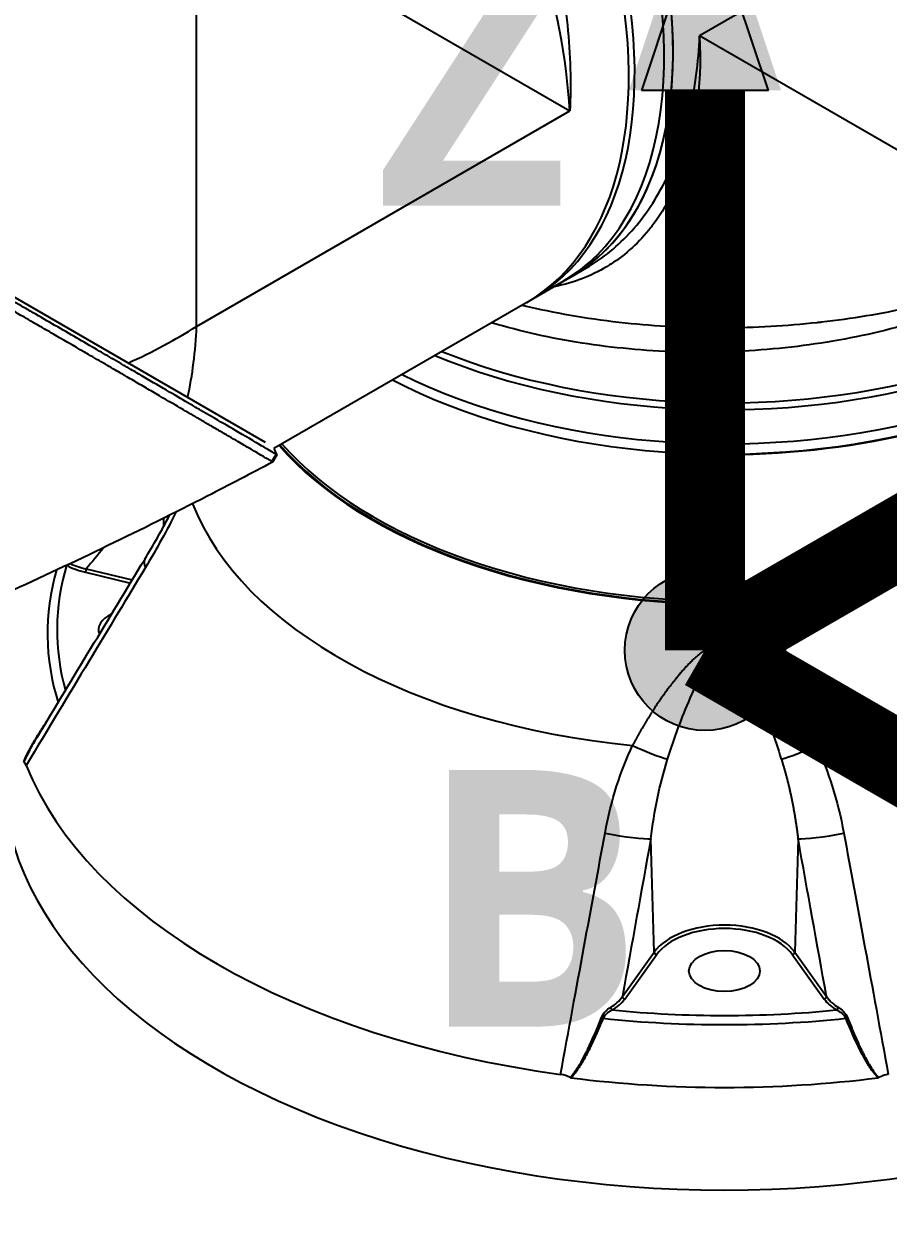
# Model space of a CAD drawing. Header units: millimetres. Extents: x 0 to 4378, y 0 to 2376.
# Drawn here: x 2624.8 to 2728.4, y 1031.7 to 1173.6 of the extents above; entities that cross this region are included whole.
import ezdxf

# ---------------------------------------------------------------- set-up
doc = ezdxf.new("R2010")
doc.units = ezdxf.units.MM
doc.header["$LTSCALE"] = 0.2
for name, color, linetype in [('01_Object Line', 4, 'Continuous'), ('07_Special Line2', 76, 'Continuous'), ('12_Before Rev.Num.', 5, 'Continuous')]:
    doc.layers.add(name, color=color, linetype=linetype)
doc.layers.add('14_Mark', color=7, linetype='Continuous', true_color=0xe03c31)
doc.styles.add('Rainbow-5.0 Style', font='malgunsl.ttf')

# ---------------------------------------------------------------- blocks, each defined once
blk = doc.blocks.new('A$C990c551b_1')
for p, q in [((41.71930008756863, 163.9650476075185), (-2.96984848354532, 138.1637556501228)), ((-63.21534623903426, 103.3810013051443), (-63.21534623903426, 154.9835852198448)), ((-63.21534624003743, 154.9835852192555), (-18.52619766922999, 129.1822932620489)), ((41.71930008687741, 112.3624636932727), (-2.969848483920941, 138.1637556504793)), ((-18.44102196390759, 132.7609012753528), (-18.43939437555855, 132.7619457138862)), ((-63.21534624009018, 103.3810013045368), (-18.52619766945918, 129.1822932616487)), ((-54.97415183376688, 89.48891395830287), (-105.0845371853084, 118.4201584302136)), ((-19.43178926048859, 108.7054162231616), (-18.37112908870859, 109.3177886588601)), ((-18.37112908870586, 109.3177886588528), (-16.52838414501184, 110.3816979481453)), ((-16.52831330822573, 110.3817388409771), (-16.52827844501917, 110.3817589692117)), ((-22.96732316641737, 106.6641747708418), (-19.43178926048495, 108.705416223158)), ((-23.6744299476004, 106.2559264803785), (-53.96338335555629, 88.76859107681594)), ((-63.26779818351406, 102.3707042449751), (-63.26776356911523, 102.3707251388005)), ((-63.56294873988463, 99.13495089263597), (-63.56296629234203, 99.1372829594402)), ((-54.19691846721435, 87.18780060842255), (-53.6970342750601, 88.05362541640352)), ((-53.62372925124509, 88.0030768613542), (-54.12358011204742, 87.13730978524836)), ((1.970671492540532, 88.06281942805799), (1.967472924397953, 88.1157018302838)), ((-67.13684783530334, 79.47637642240807), (-67.12533398331925, 80.43056461357264)), ((-67.1505025576871, 78.34476774169161), (-67.15049614420423, 78.3452992466955)), ((-76.54101841079864, 73.94534375977673), (-71.14948475423535, 72.65597837120004)), ((-76.42625234851585, 74.34384642215446), (-70.92339744642413, 73.02883422606101)), ((1.448913654096941, 71.03763382932812), (1.452619924623832, 70.97635751005146)), ((0.45510363439098, 70.13576203753473), (0.4502388746777797, 70.21619183248913)), ((-4.795848645409023, 57.21489369974734), (-4.796001074216292, 57.21252053845819)), ((-8.414395292310473, 28.47368417723919), (-8.814036798634334, 42.0570765821758)), ((8.814036793885862, 42.0570765821758), (8.414395287562002, 28.47368417723919)), ((-12.22551783457402, 23.16072304556292), (-8.414418761907655, 28.4744818840627)), ((8.414418757160092, 28.4744818840627), (12.22551782983101, 23.16072304556656)), ((-11.94844910661777, 22.8559258709065), (-8.1373026698775, 28.16808032709378)), ((8.137302665129027, 28.16808032709378), (11.94844910186657, 22.85592587091378)), ((-12.62222226682206, 22.12920627877611), (-12.62221488950763, 22.12920228258736))]:
    blk.add_line(p, q)
for centre, major_axis, ratio, start_param, end_param in [((-47.87112908871495, 160.4132874821371), (29.50000000000356, -51.09549882327981), 0.5773502691897108, 0, 2.500920673334123), ((-48.93178926049495, 159.8009150464422), (29.50000000000357, -51.09549882327982), 0.5773502691897108, 0, 2.437853318016238), ((-48.93178926049131, 159.800915046435), (29.50000000000662, -51.09549882327804), 0.5773502691897108, 0, 2.43785331801601), ((-47.87112908871222, 160.4132874821335), (29.50000000000501, -51.095498823279), 0.5773502691897103, 2.158933022814045e-13, 2.347719812479526), ((-52.46732316642374, 157.7596735941188), (29.50000000000661, -51.09549882327805), 0.5773502691897111, 6.271200159552621, 8.537461915029683), ((-53.17442994760677, 157.3514253036556), (29.50000000000353, -51.09549882327992), 0.5773502691897109, 0, 2.223797617280301), ((-12.46305473890789, 132.8499600280084), (-4.709524616951547, 8.157135916053996), 0.5773502691897108, 1.241654517838505, 1.242259115526974), ((-4.45788342726064, 132.8640177829875), (-1.050000000000345, 1.818653347947124), 0.5773502691897107, 4.178648361636808, 4.182618535143868), ((-4.45788342726064, 132.8640177829875), (1.050000000000235, -1.818653347947186), 0.577350269189711, 0.3608548924216475, 0.365748066909947), ((-20.5485560286279, 132.5894121662495), (1.755554613558159, -3.040709786143769), 0.5773502691897109, 0.1875274560292848, 0.187579561267337), ((-2.387423592153937e-09, 127.4676504417075), (59, 4.129509234562789e-14), 0.5773502691896264, 4.084224324664948, 6.295170454809195), ((-2.390152076259255e-09, 128.284147022634), (59.00000000000002, 4.421463195569687e-14), 0.5773502691896266, 4.101409425193822, 6.283185307179586), ((-2.374690666329116e-09, 151.962547869538), (45.52041990660653, 5.308253836489031e-14), 0.5773502691896266, 4.624837235398084, 4.624880793921906), ((-2.384695108048618e-09, 122.1604226656709), (59.09165072549224, 1.249000902703301e-15), 0.5773502691896264, 4.745744571991546, 6.338887980494307), ((-2.387423592153937e-09, 122.1604226656746), (59, 6.632194793354529e-14), 0.5773502691896263, 3.973424453184697, 6.283185307179583), ((-2.387423592153937e-09, 123.3851675370679), (59, 6.632194793354529e-14), 0.5773502691896263, 3.998893437925773, 6.283185307179583), ((-2.387423592153937e-09, 123.3851675370679), (59, 3.316097396677264e-14), 0.5773502691896263, 3.998893437925778, 6.283185307179585), ((-104.9346463304546, 127.467650441693), (58.9766781546919, 2.737738251465375), 0.6058813899903289, 5.288242262427492, 5.469669122578124), ((-104.9346463304546, 127.467650441693), (-27.11738820267104, 52.44417063851125), 0.6058813899904081, 3.77368197804071, 3.955108838191336), ((-2.384695108048618e-09, 106.2501111650199), (59.60191148938174, -3.903127820947816e-15), 0.5773502691896264, 4.737196531584993, 6.121673732729576), ((-2.384695108048618e-09, 104.6057461757264), (-59.70549839655694, -2.029626466892864e-15), 0.5773502691896263, 0.4657502136331582, 1.57841887507259), ((-2.384695108048618e-09, 104.6057461757264), (-59.56615699225514, -5.074066167232161e-16), 0.5773502691896263, 0.4649758184422996, 1.578355034409329), ((-2.384695108048618e-09, 104.7633464279643), (59.36627882685134, 3.547162563677375e-12), 0.5773502691896263, 3.608875971456701, 4.719947687998945), ((-2.383785613346845e-09, 90.34651612197922), (65.25560367725441, -6.95693502805739e-13), 0.57735026918966, 4.881854139064613, 6.11372014849999), ((-2.384695108048618e-09, 90.34651612197922), (-65.25560367725629, 4.621303340002215e-14), 0.5773502691896264, 0.2191240792384068, 1.401331168115268), ((-65.14702211911754, 72.91231069276546), (-4.274898243905269, 2.593309471739197), 0.3496061413240926, 0.0005120949614934034, 0.4861797451181724), ((-65.14702211911754, 72.91231069276546), (-4.274898243905271, 2.593309471739198), 0.3496061413240925, 6.696974976350134e-06, 0.0005120949614925152), ((-2.403794496785849e-09, 66.609409410019), (-81.07590775918526, 3.747002708109903e-15), 0.5773502691896263, 6.120234651266788, 6.460297750508934), ((-2.387423592153937e-09, 67.04690345305426), (-79.92684109452223, 1.249000902703301e-15), 0.5773502691896263, 6.115065684133019, 6.440823800064382), ((-57.50403613866456, 89.22284769350517), (23.24753579660753, 12.47741493439222), 0.4066503396386232, 3.392816414065004, 3.570126659114223), ((-57.83657003371081, 89.28530528113333), (22.67497017036358, 12.33938825944346), 0.3942743476476366, 3.416169540277396, 3.571085708690813), ((-76.54101841078682, 74.19029273411434), (0.06977634586539093, 0.2917726196933818), 0.3124597140993001, 3.794856234446188, 5.33947153642), ((1.249103981947883, 71.0378800412509), (0.1999110964102721, -0.005962678260897442), 0.5478887936628901, 0.05214096397951806, 1.608111451200515), ((2.902592206890404, 49.59949752154716), (0.04934282448138475, 40.04344659616069), 0.04359882333085643, 0.9817090675919866, 1.007712767244421), ((0.4502388746777797, 70.3794911486766), (0.000872812686343404, -0.1999980954859686), 0.006171600154918978, 4.131802388144658, 5.667692129036988), ((-70.71067812103956, 67.04690345304698), (-4.250000000000003, 1.561251128379127e-16), 0.5773502691896263, 5.396604652881178, 6.496745877993432), ((-10.28190004478165, 53.55830315544881), (-4.563237517688791, 2.043737594989293), 0.1232512958394319, 1.466897720719475, 2.490387923922817), ((10.28190004002863, 53.55830315545245), (-4.563237517687901, -2.043737594991098), 0.1232512958400607, 0.6512047296789483, 1.674694932874679), ((-2.384695108048618e-09, 49.90047525356931), (-86.43015846101655, 3.122502256758252e-16), 0.5773502691896263, 6.258490084264037, 9.449473183684935), ((-2.383785613346845e-09, 62.14187100545678), (-85.90660579762077, 2.622901895676932e-14), 0.5773502691896258, 0.230466859376719, 1.340329467418476), ((-13.43185209942203, 43.0545433583975), (4.920273939583026, -0.8893331963937035), 0.0973810994046341, 4.552964777433576, 5.947909238958736), ((13.43185208427803, 43.05454335471586), (-4.920273923563015, -0.8893331934986579), 0.09738109940458321, 0.3352760654929003, 1.730220532474224), ((-2.384695108048618e-09, 53.98295815820893), (29.76099240088192, -1.249000902703301e-15), 0.5773502691896263, 4.384012489279017, 4.38401703997476), ((-2.384695108048618e-09, 53.98295815820893), (29.76099240088192, -6.869504964868157e-15), 0.5773502691896263, 5.040760920795303, 5.040765471491112), ((-2.373781171627343e-09, 26.46061136430581), (9.107650136216236, -2.498001805406603e-15), 0.5773502691896266, 0.3926990710761984, 2.748893582513861), ((-2.374690666329116e-09, 26.22207440666534), (-8.807752938724715, 6.245004513516506e-16), 0.5773502691896262, 3.534291735288631, 5.890486225480964), ((-8.1373026698775, 28.41302930137317), (0.2437559760206719, -0.1748800278882919), 0.7543444794846167, 3.660559380251842, 5.208447841534079), ((8.137302665127208, 28.41302930137317), (-0.2437559760205778, -0.1748800278884231), 0.7543444794844988, 1.074737465649712, 2.622625926926755), ((-37.78234540637186, 34.07969892650362), (25.94122224598732, -10.19850776117642), 0.3543858384588673, 6.023251974517366, 6.200976500949261), ((-38.41007799782437, 33.84711518605036), (26.88857348563472, -10.1991582316557), 0.3423002143906947, 6.012411176347794, 6.192450560478503), ((-11.94844910662414, 23.10087484524411), (-0.2437559760721342, 0.1748800279252829), 0.7543444794853392, 0.5222398812473728, 2.066855187985267), ((11.94844910186657, 23.10087484525138), (-0.2437559760824393, -0.1748800279312767), 0.7543444794860412, 1.074737465646745, 2.619352767616569), ((38.4101846293961, 33.84712774318177), (26.88868148763825, 10.19918060780373), 0.3422989241448549, 3.232327664573672, 3.412366686946525), ((-13.43502180899668, 21.80265260615124), (0.150844987281357, -0.2593099059246709), 0.5795213090696585, 4.172419819941635, 5.495887651302267), ((-2.385604602750391e-09, 67.04690345304698), (-79.92684109452108, -6.245004513516506e-15), 0.5773502691896262, 1.401903013048487, 1.739689640979192), ((13.43502364685446, 21.80265932650946), (-0.1508484756951517, -0.2593159026754257), 0.5795213090472541, 0.7872890021236625, 2.110740948576105), ((-14.5849401745545, 20.58641709733274), (-0.2784450308377894, 0.1116618323391968), 0.03256216186591625, 0.994857969163121, 1.732440882019413), ((-2.385604602750391e-09, 66.60940941002627), (-81.07590775922245, 3.747002708109904e-15), 0.5773502691896263, 1.390436134409626, 1.751156519180492), ((14.5849401698033, 20.58641709734729), (0.2784450308247523, 0.1116618323719173), 0.03256216188703734, 4.550744425167198, 5.28832733800809), ((-2.384695108048618e-09, 61.89871787867742), (-85.91700522227747, 6.994405055138487e-14), 0.5773502691896256, 1.355009914892529, 1.786582738697549)]:
    blk.add_ellipse(centre, major_axis=major_axis, ratio=ratio, start_param=start_param, end_param=end_param)
blk.add_ellipse((-2.373781171627343e-09, 26.22207440666534), major_axis=(-4.250000000000003, 4.683753385137379e-16), ratio=0.5773502691896263)
for points, knots in [([(-45.94853385067654, 193.7613662418662), (-44.6303566656934, 192.5163309107884), (-43.33386547672399, 191.2033034601154), (-42.07437133230997, 189.8359469221032), (-39.59763958239819, 187.1471092120082), (-37.25866761814632, 184.2538586837618), (-35.06014927948218, 181.155102936631), (-32.86151145829717, 178.0561787819315), (-30.80158904047312, 174.7382446789197), (-28.97675448770133, 171.3536924074579), (-27.15176730371877, 167.9688570482394), (-25.53444093229518, 164.4844941370357), (-24.13459063514983, 160.8957709250644), (-22.73459281225314, 157.3066695090165), (-21.5836748662723, 153.6909472856423), (-20.69468579959994, 150.108995864819), (-19.80534384665225, 146.5256225800549), (-19.17475277290941, 142.9352784905532), (-18.81014170170511, 139.4124531941125), (-18.44571299792278, 135.8913899082545), (-18.3510817849492, 132.4174191934289), (-18.52619766945918, 129.1822932616487)], [0.59319775593878, 0.59319775593878, 0.59319775593878, 0.59319775593878, 0.6249764775211459, 0.6249764775211459, 0.6249764775211459, 0.6874677316994332, 0.6874677316994332, 0.6874677316994332, 0.7499623820797922, 0.7499623820797922, 0.7499623820797922, 0.8124622595828648, 0.8124622595828648, 0.8124622595828648, 0.8749687237483479, 0.8749687237483479, 0.8749687237483479, 0.9375, 0.9375, 0.9375, 1, 1, 1, 1]), ([(-18.52619766945918, 129.1822932616487), (-18.87690677382943, 135.3754162938749), (-20.18755745309318, 142.1819175008859), (-22.35983658698206, 149.0767391637164), (-22.38678744322078, 149.1622812768474), (-22.41387768648929, 149.2478645633091), (-22.44110729795648, 149.333488067532), (-23.51625301711192, 152.714283424626), (-24.80786295955295, 156.1553303931432), (-26.3135686343594, 159.598886800828), (-27.86687540237199, 163.1513071466979), (-29.61432285862975, 166.6323593017769), (-31.55618072183552, 170.031786215688), (-31.6221782315788, 170.1473218144165), (-31.68843418474262, 170.2628054913002), (-31.75494464603617, 170.3782305198838), (-33.65610960493541, 173.6775914843311), (-35.77088844416267, 176.9384997033121), (-38.00507556531284, 179.9976210932728), (-38.07447558418335, 180.0926458475515), (-38.14399393963231, 180.1874906710946), (-38.21363025807841, 180.2821549989094), (-40.47710996341993, 183.3591526001255), (-42.86564463306604, 186.2468756709495), (-45.38271808404352, 188.9429952123319), (-45.43604126511309, 189.0001114122715), (-45.4894254525143, 189.0571402360438), (-45.54286961908565, 189.114080725918), (-45.67311784267531, 189.2528498027314), (-45.80371505166568, 189.3910867795785), (-45.9346451900883, 189.5287768170601)], [0, 0, 0, 0, 0.1234681652010437, 0.1234681652010437, 0.1234681652010437, 0.125, 0.125, 0.125, 0.1854836256489308, 0.1854836256489308, 0.1854836256489308, 0.2478793691506865, 0.2478793691506865, 0.2478793691506865, 0.25, 0.25, 0.25, 0.3106170665940803, 0.3106170665940803, 0.3106170665940803, 0.3125, 0.3125, 0.3125, 0.3737034301339614, 0.3737034301339614, 0.3737034301339614, 0.375, 0.375, 0.375, 0.3781598569618989, 0.3781598569618989, 0.3781598569618989, 0.3781598569618989]), ([(-53.69703427506192, 88.05362541640352), (-53.69981337344143, 88.0553850744036), (-53.7252851304238, 88.07154647030984), (-53.81119535831294, 88.12439428683138), (-53.84834943313945, 88.14707689511124), (-53.97419621819972, 88.22341804038297), (-54.07724882016191, 88.28534301965556), (-54.44177870209478, 88.50301635857613), (-54.75857618644295, 88.69063196785282), (-55.91065880078713, 89.36952195952472), (-56.95093493243166, 89.97871968898107), (-59.06970145677951, 91.21454792933946), (-60.02207113210807, 91.76897396590721), (-62.09618805164246, 92.97432609087264), (-62.95369380560442, 93.47086212462455), (-63.29032343593826, 93.66753810954833), (-63.34977052279373, 93.70233301815824), (-63.59352938824759, 93.84509622709447), (-63.77850366566781, 93.95336291924468), (-64.73240339891163, 94.51160347350378), (-65.56431333871024, 94.99826751194269), (-67.42928691514771, 96.08882955903391), (-68.47285550389915, 96.69882270063681), (-70.07010548825838, 97.63225018241064), (-70.56709589630736, 97.92259172831837), (-71.2427281452874, 98.31738615222275), (-71.40185771747747, 98.4105813682836), (-71.72782041284972, 98.60064359417447), (-71.892009404688, 98.69583800938562), (-72.39291434989627, 98.98633577022702), (-72.7490399880453, 99.19293058079347), (-73.77490321009645, 99.78784788581834), (-74.44924517208074, 100.1788002251997), (-76.76285315910354, 101.5198131485049), (-78.44676920662187, 102.4952860701596), (-81.04058628994335, 103.9968848062417), (-81.91271280304136, 104.5016407495714), (-83.24527820742242, 105.2726647475465), (-83.69576466043418, 105.5332429615737), (-85.11621601060597, 106.3547081057768), (-86.08302856066712, 106.9141312630964), (-88.01140078312255, 108.0281563636236), (-88.95590398806871, 108.5744934411559), (-90.86320338018413, 109.676332680654), (-91.8137223990243, 110.2253200920386), (-93.71100776244202, 111.3208752847568), (-94.65383282903258, 111.865168934055), (-99.27633335696828, 114.5330496781899), (-103.1053794270683, 116.7409780858143), (-108.7081382081396, 119.9693021779894), (-110.3949775147366, 120.9410178786384), (-115.0779476663856, 123.6380583493337), (-118.1076606374409, 125.3823805525062), (-125.7321050620149, 129.7715484900364), (-130.3068384236085, 132.4048565089943), (-135.8299880251034, 135.5862621872075), (-136.9199777591557, 136.2142468471939), (-138.7994208903365, 137.2973047860069), (-139.59516828292, 137.7559605852002), (-140.9682145880779, 138.5474950890566), (-141.5496788722594, 138.8827722535061), (-142.9858619341539, 139.7109801134502), (-143.8313242786417, 140.1986669838807), (-145.4849578190833, 141.1528076559262), (-146.2923187818642, 141.6187865491011), (-147.0790908155714, 142.0730147125541)], [9.890624780492436e-07, 9.890624780492436e-07, 9.890624780492436e-07, 9.890624780492436e-07, 0.02099923717382714, 0.02099923717382714, 0.03362041991416904, 0.03362041991416904, 0.05885341894005005, 0.05885341894005005, 0.1092900162834643, 0.1092900162834643, 0.2101393010227794, 0.2101393010227794, 0.2773865250958173, 0.2773865250958173, 0.3432593418124464, 0.3432593418124464, 0.3572551634940412, 0.3572551634940412, 0.400140981723559, 0.400140981723559, 0.5721057147858726, 0.5721057147858726, 0.7581527101278068, 0.7581527101278068, 0.839265306679439, 0.839265306679439, 0.8651235719039707, 0.8651235719039707, 0.8858205618285798, 0.8858205618285798, 0.9369757970599992, 0.9369757970599992, 1.031169459668294, 1.031169459668294, 1.255712309928325, 1.255712309928325, 1.367089424415377, 1.367089424415377, 1.423303214592771, 1.423303214592771, 1.543936408334071, 1.543936408334071, 1.662482103429481, 1.662482103429481, 1.779397001382567, 1.779397001382567, 1.892284281206336, 1.892284281206336, 2.327177115365628, 2.327177115365628, 2.5112095394714, 2.5112095394714, 2.83326965921205, 2.83326965921205, 3.31806138270669, 3.31806138270669, 3.439023590853387, 3.439023590853387, 3.52969817980121, 3.52969817980121, 3.597738268389915, 3.597738268389915, 3.699741305391441, 3.699741305391441, 3.801674443614834, 3.801674443614834, 3.801674443614834, 3.801674443614834]), ([(-2.969848483360693, 138.1637556518544), (-2.700893201532381, 131.963567928462), (-3.460251224113563, 126.2873443080098), (-5.234079892265072, 121.6365487922485), (-5.25240813426899, 121.5884940351825), (-5.270849998810263, 121.5405325544925), (-5.28940530377804, 121.4926650174166), (-6.172720138720251, 119.2139578936767), (-7.31384526542206, 117.1475940584787), (-8.693700356913723, 115.3625020803884), (-8.73098043954542, 115.3142735548972), (-8.76841840916586, 115.2662656959583), (-8.806014047398094, 115.2184785541976), (-10.19642465781817, 113.4511525539492), (-11.80315347025953, 111.9856530422257), (-13.61555796735593, 110.8234332109678), (-13.66602939933728, 110.7910679750312), (-13.71668062384833, 110.758936916478), (-13.76750940097645, 110.7270409886696), (-15.59947061501225, 109.5774539647609), (-17.66652407833863, 108.7316926745407), (-19.86302997406983, 108.2374479665959), (-19.9159104744158, 108.2255491105534), (-19.96887130006326, 108.2138459133785), (-20.02191224968374, 108.2023384049244), (-20.16705766866653, 108.1708483553048), (-20.31280744824016, 108.1408211272537), (-20.45916033763751, 108.1122577133865)], [0, 0, 0, 0, 0.1237216352332072, 0.1237216352332072, 0.1237216352332072, 0.125, 0.125, 0.125, 0.1858558342160932, 0.1858558342160932, 0.1858558342160932, 0.1875, 0.1875, 0.1875, 0.2483066695695646, 0.2483066695695646, 0.2483066695695646, 0.25, 0.25, 0.25, 0.3110306965146681, 0.3110306965146681, 0.3110306965146681, 0.3125, 0.3125, 0.3125, 0.3165207174177286, 0.3165207174177286, 0.3165207174177286, 0.3165207174177286]), ([(-16.52827844501917, 110.3817589692117), (-14.53275566445063, 111.5338742184613), (-12.72477359926324, 113.0075254261683), (-11.10582028904355, 114.8118289639024), (-9.485779783795806, 116.6173441671126), (-8.084352004245375, 118.7312771539473), (-6.929245480268946, 121.0917786144819), (-5.773934411479786, 123.4526980696464), (-4.850845973040123, 126.0959250925225), (-4.181366974630691, 128.9713771906099), (-3.512036789869853, 131.8461901252304), (-3.101034850543329, 134.9545697390458), (-2.969848483360693, 138.1637556518544)], [0.7500223936594709, 0.7500223936594709, 0.7500223936594709, 0.7500223936594709, 0.8124832763978168, 0.8124832763978168, 0.8124832763978168, 0.8749861042377828, 0.8749861042377828, 0.8749861042377828, 0.9375, 0.9375, 0.9375, 1, 1, 1, 1]), ([(-54.19691846721344, 87.18780060842982), (-54.19833317458415, 87.1886955766895), (-54.21428023084627, 87.19873191213264), (-54.22764745209952, 87.20708030622336), (-54.23620116476741, 87.21239251506631), (-54.2633559359283, 87.22921191762362), (-54.28343655570552, 87.24157227238175), (-54.34953506282454, 87.2820456405534), (-54.40144116924421, 87.31356796846012), (-54.57975165050357, 87.42112161004479), (-54.72898721442198, 87.51031059358866), (-55.26283612297539, 87.82750199765724), (-55.73395827807144, 88.10530788496544), (-56.47272254912605, 88.5389980306245), (-56.64529542359833, 88.64022641297561), (-57.03273026777242, 88.86721458232932), (-57.2500714560183, 88.9943667506086), (-57.73574124916104, 89.27835807707015), (-58.00699688818895, 89.43694452927593), (-58.61532098458611, 89.7920191061421), (-58.95625977320833, 89.9906544434998), (-59.52893944506377, 90.32454860805592), (-59.75072301862201, 90.45409082608239), (-60.1784607615009, 90.70305796636967), (-60.38431360286904, 90.82233162876946), (-60.82532103317317, 91.07869142773052), (-61.06100374122434, 91.21619558309612), (-61.39699742937955, 91.41224548525497), (-61.49352939908567, 91.46852823564404), (-61.68140838306772, 91.57732886001759), (-61.77006754573085, 91.62834383448353), (-62.01149621028344, 91.76765630377486), (-62.15502611269039, 91.85176846502145), (-62.41485301326975, 92.00300118753512), (-62.52591742481218, 92.06717630415369), (-62.75199819768568, 92.1983659074067), (-62.86865529894203, 92.26623085312895), (-63.04190500758159, 92.36674959778247), (-63.093884989451, 92.39690160169994), (-63.22820951351423, 92.47489281940943), (-63.31770871704703, 92.52682575332437), (-63.43065428363661, 92.5924383768288), (-63.46062094884473, 92.6097727751112), (-63.51257537649963, 92.63983703438862), (-63.53641927966328, 92.65367088971834), (-63.58280482790178, 92.68059532192274), (-63.60004853003011, 92.69058211071751), (-63.63876012223955, 92.71301576218684), (-63.66383286536256, 92.72764062744318), (-63.7316341321748, 92.76723354960995), (-63.77205109413262, 92.79081154752203), (-63.87097703117706, 92.84867152437073), (-63.93003149754168, 92.88332978945255), (-64.08010369586282, 92.97120480845479), (-64.17183820050559, 93.0249028070175), (-64.35778264996588, 93.13373495236738), (-64.45198993806389, 93.18886325942731), (-64.83873876153666, 93.41518407134572), (-65.14003736481482, 93.59148753234331), (-66.37516059522932, 94.31406602675997), (-67.38429344847918, 94.90417452974361), (-68.9705833434482, 95.83144728792104), (-69.4838944002995, 96.13145110565165), (-70.51916312294725, 96.73644936701021), (-71.03859112244663, 97.03992844377353), (-71.72057872468213, 97.43842031679378), (-71.86781390226224, 97.52454846764158), (-72.052859105057, 97.63261564748973), (-72.09558442630168, 97.65752507514117), (-72.21150306816708, 97.72503065606361), (-72.2887583412612, 97.76995054068539), (-72.9312234024028, 98.14255720313304), (-73.52209285648405, 98.48528063242338), (-74.80488166007581, 99.22908376895793), (-75.48385236322065, 99.6226766806285), (-77.46256474546226, 100.7694241502795), (-78.78639537181516, 101.5363081944524), (-80.7344958556032, 102.6642233528655), (-81.33353377270487, 103.010991325631), (-82.22222425234213, 103.5253194550969), (-82.50700759221581, 103.6901102295087), (-83.14281209595993, 104.0580635209153), (-83.49445938137978, 104.2615283083069), (-84.11664107389515, 104.6214533286693), (-84.38718901927223, 104.7779357422987), (-84.95673050601363, 105.1072837343272), (-85.25648318054755, 105.2806290578446), (-85.87206980928568, 105.6368554771761), (-86.18940253459459, 105.8204221823107), (-86.74869210708857, 106.1437776212188), (-86.99466334920999, 106.2858464036108), (-87.40845947600701, 106.5249583898112), (-87.5756214256071, 106.6216210965431), (-87.97272753489688, 106.851092407087), (-88.20183063025979, 106.9833327206834), (-88.66924571082018, 107.2535509733571), (-88.90701818108937, 107.3910433740457), (-89.56826712283328, 107.7732701432906), (-89.99338844166323, 108.0189565339751), (-90.85287245782092, 108.5155123393561), (-91.28760166675329, 108.7665590608012), (-92.13310608624943, 109.2549011028204), (-92.54311945348036, 109.4917047553536), (-93.73123697601568, 110.1779382596142), (-94.51357824557545, 110.629530404407), (-95.99509201927049, 111.4846914831141), (-96.69230616719415, 111.887084413298), (-98.01017814972874, 112.6475398010298), (-98.62956412150197, 113.0048640767054), (-99.79803613347394, 113.6789119595342), (-100.3464790357921, 113.9952982166069), (-101.8627070761604, 114.8696489144932), (-102.8364969432887, 115.4311484836726), (-104.5554738466644, 116.4220971698633), (-105.2971765750772, 116.8496081698831), (-107.1614448218024, 117.9240026722509), (-108.2906207281267, 118.5746401982033), (-109.9964822720985, 119.5573539752513), (-110.567465665059, 119.8862699218262), (-111.426892749304, 120.3813007267308), (-111.7138913209092, 120.5466094514195), (-112.1450562172768, 120.7949352530122), (-112.288891006805, 120.8777794756752), (-112.57747045616, 121.0439808764277), (-112.7215439758347, 121.1269528033372), (-112.8650377936301, 121.2095981352904)], [-8.505803485241142, -8.505803485241142, -8.505803485241142, -8.505803485241142, -8.494785484210482, -8.494785484210482, -8.478062525713433, -8.478062525713433, -8.444627324451433, -8.444627324451433, -8.3777519753503, -8.3777519753503, -8.243882613135993, -8.243882613135993, -7.976301428436781, -7.976301428436781, -7.899894035317415, -7.899894035317415, -7.812616520462417, -7.812616520462417, -7.713811263231971, -7.713811263231971, -7.601205973293881, -7.601205973293881, -7.533203876128389, -7.533203876128389, -7.472897465749803, -7.472897465749803, -7.406802277668876, -7.406802277668876, -7.380659139869229, -7.380659139869229, -7.356700860126752, -7.356700860126752, -7.315971085684748, -7.315971085684748, -7.284980508640999, -7.284980508640999, -7.25328617282008, -7.25328617282008, -7.239037181155592, -7.239037181155592, -7.215436250665835, -7.215436250665835, -7.206289318662662, -7.206289318662662, -7.198131237088759, -7.198131237088759, -7.189481637360927, -7.189481637360927, -7.169746722959626, -7.169746722959626, -7.137336555004043, -7.137336555004043, -7.092372403346253, -7.092372403346253, -7.023785412598983, -7.023785412598983, -6.95493674234106, -6.95493674234106, -6.744241660112731, -6.744241660112731, -6.117798290935513, -6.117798290935513, -5.832067618266489, -5.832067618266489, -5.558694215663527, -5.558694215663527, -5.484409439096631, -5.484409439096631, -5.462185750066446, -5.462185750066446, -5.424225793229666, -5.424225793229666, -5.133134927515425, -5.133134927515425, -4.815364197693821, -4.815364197693821, -4.219580454458013, -4.219580454458013, -3.958906102118308, -3.958906102118308, -3.836726106073649, -3.836726106073649, -3.687479805912565, -3.687479805912565, -3.574079641381796, -3.574079641381796, -3.448903689995286, -3.448903689995286, -3.319243722902494, -3.319243722902494, -3.216967389430177, -3.216967389430177, -3.148247674814029, -3.148247674814029, -3.053870980122112, -3.053870980122112, -2.956864561895519, -2.956864561895519, -2.784948080220867, -2.784948080220867, -2.611143099673075, -2.611143099673075, -2.449015174964733, -2.449015174964733, -2.143447821133309, -2.143447821133309, -1.875779236044487, -1.875779236044487, -1.641340578306116, -1.641340578306116, -1.436278800083687, -1.436278800083687, -1.077298484688816, -1.077298484688816, -0.8079859130230599, -0.8079859130230599, -0.4041053116475488, -0.4041053116475488, -0.2021492294928372, -0.2021492294928372, -0.1011953881907618, -0.1011953881907618, -0.05071746640883749, -0.05071746640883749, -4.884723076297437e-10, -4.884723076297437e-10, -4.884723076297437e-10, -4.884723076297437e-10]), ([(41.71930008762229, 112.362463694546), (38.99573942216011, 110.587107200452), (36.01279580448318, 108.9646436010153), (32.79886064771017, 107.5235373346513), (29.6071513994284, 106.0923970117328), (26.14654486962718, 104.827642546843), (22.59683805827717, 103.8015531539822), (19.03477180992559, 102.7718911034681), (15.36386825888349, 101.9667512712622), (11.58442441449915, 101.3833174612373), (7.804980570114822, 100.7998836512124), (3.902240838246144, 100.4451592623009), (0.05819792412785318, 100.3297449924721), (-3.787774734794766, 100.2142727836253), (-7.616840552129361, 100.3310185570081), (-11.42837630629037, 100.6828742674261), (-15.23608712877922, 101.0343768855164), (-18.94795770203564, 101.6172921499528), (-22.49764367695389, 102.4099816482849), (-24.33385506274408, 102.820030732204), (-26.13917691514143, 103.2894397622949), (-27.90142520876907, 103.8154801658384)], [0, 0, 0, 0, 0.06271685863167983, 0.06271685863167983, 0.06271685863167983, 0.125, 0.125, 0.125, 0.1875, 0.1875, 0.1875, 0.25, 0.25, 0.25, 0.312531375573317, 0.312531375573317, 0.312531375573317, 0.375, 0.375, 0.375, 0.4073142949087501, 0.4073142949087501, 0.4073142949087501, 0.4073142949087501]), ([(-24.24656182566923, 105.9256058661776), (-24.07727291821629, 105.8847968889168), (-23.90772717033269, 105.8444556860559), (-23.7379349627081, 105.8045842762367), (-23.61844453374761, 105.7765249681579), (-23.49882345268634, 105.7486963217343), (-23.37907526893559, 105.7210991294633), (-19.69582743116189, 104.8722570377868), (-15.84040404121879, 104.22909368416), (-11.89410592284821, 103.8096934084424), (-8.147712517079526, 103.4115383831013), (-4.390295260437597, 103.2193055634925), (-0.6316899501280204, 103.2209569709958), (-0.4517063025177777, 103.2210360498866), (-0.2717113978969792, 103.2215597695176), (-0.09170659882147447, 103.222526889389), (3.651992420405804, 103.2426408292595), (7.440971465987786, 103.4601713094162), (11.10737674396478, 103.8568158623639), (11.27601774397135, 103.8750600358762), (11.44440197466793, 103.8936843730189), (11.61251265036572, 103.9126869813626), (15.27501151373963, 104.3266822922524), (18.82487791247149, 104.9152222651246), (22.26325079665185, 105.6669970439398), (22.39323129737386, 105.6954163182527), (22.52309626907936, 105.7240788926756), (22.65284387975044, 105.7529842372751), (26.1788673582023, 106.5385164192194), (29.61944066366505, 107.5100452698935), (32.80578453565067, 108.6155455382541), (35.99005966148798, 109.7203280562608), (38.96712596533689, 110.9747193496223), (41.71930008762229, 112.362463694546)], [0.6220861935830111, 0.6220861935830111, 0.6220861935830111, 0.6220861935830111, 0.625, 0.625, 0.625, 0.6270505768995198, 0.6270505768995198, 0.6270505768995198, 0.6901227897282368, 0.6901227897282368, 0.6901227897282368, 0.75, 0.75, 0.75, 0.7528672653347984, 0.7528672653347984, 0.7528672653347984, 0.8125, 0.8125, 0.8125, 0.8152428838997834, 0.8152428838997834, 0.8152428838997834, 0.875, 0.875, 0.875, 0.8772589928824207, 0.8772589928824207, 0.8772589928824207, 0.9386494254297342, 0.9386494254297342, 0.9386494254297342, 1, 1, 1, 1]), ([(-53.62372530332414, 88.00307661189436), (-53.62327009190994, 88.00385954689409), (-53.62724995320514, 88.00718953336764), (-53.64150482077639, 88.01737663247695), (-53.64959852731954, 88.02289574291353), (-53.67675610207516, 88.04081281468461), (-53.69513573038967, 88.05242332342095), (-53.69703427506192, 88.05362541640352)], [5.193379264608016, 5.193379264608016, 5.193379264608016, 5.193379264608016, 5.349223048675388, 5.349223048675388, 5.459525515567609, 5.459525515567609, 5.641477367522953, 5.641477367522953, 5.641477367522953, 5.641477367522953]), ([(1.244910615994741, 71.14755529086688), (1.248224522369128, 71.25904597319459), (1.264793988154452, 71.81650019172957), (1.281363123274787, 72.37395844726416), (1.347638602720508, 74.6038044244633), (1.400655590927272, 76.38772265975422), (1.552126863782178, 81.48488538679158), (1.65057273982984, 84.79823253338691), (1.749006520715739, 88.11172726148652)], [0, 0, 0, 0, 0.0166316321081156, 0.0831581605454623, 0.0831581605454623, 0.349264274610568, 0.349264274610568, 0.8434812944739594, 0.8434812944739594, 0.8434812944739594, 0.8434812944739594]), ([(-54.12369200902322, 87.13720696652308), (-56.71009135461463, 85.75753920322313), (-59.3181417775213, 84.39471389109531), (-69.80763778915207, 79.02217063405988), (-77.81155427639806, 75.16455026314361), (-94.11777548862483, 67.72760672299046), (-102.4982193356873, 64.1192432858079), (-110.7772333504927, 60.71983781910239)], [0, 0, 0, 0, 0.9979699845835621, 0.9979699845835621, 3.992554795752534, 3.992554795752534, 6.993833621554247, 6.993833621554247, 6.993833621554247, 6.993833621554247]), ([(-54.1236917167098, 87.13720010780162), (-54.12273129689402, 87.13771506911144), (-54.12645722121488, 87.14088764700864), (-54.14061967155521, 87.15104924570187), (-54.14874334352498, 87.15659902642801), (-54.16429469324976, 87.16686636747909), (-54.17003816952092, 87.17061522707081), (-54.18051454326087, 87.17736494556448), (-54.19543448687728, 87.18686178244388), (-54.19691846721344, 87.18780060842982)], [-0.1100956053612627, -0.1100956053612627, -0.1100956053612627, -0.1100956053612627, -0.06198407562410596, -0.06198407562410596, -0.02813302231070395, -0.02813302231070395, -0.01120758449657133, -0.01120758449657133, -6.486058106837626e-07, -6.486058106837626e-07, -6.486058106837626e-07, -6.486058106837626e-07]), ([(1.448913654096032, 71.03763382932812), (1.436294489602005, 70.62059606323601), (1.041857801506922, 70.31289405072312), (0.6675153835603851, 70.23836642970855), (0.5940280991853797, 70.22373588768096), (0.5209088935134787, 70.2167233542641), (0.4502388746777797, 70.21619183248913)], [0, 0, 0, 0, 0.8359035052967482, 0.8359035052967482, 0.8359035052967482, 1, 1, 1, 1]), ([(1.452619924626561, 70.97635751001508), (1.449499522958831, 70.86783632743754), (1.421803376346361, 70.76011094929709), (1.318644544452582, 70.555248459008), (1.242779145833083, 70.46056023341225), (1.061862999397817, 70.30909716375754), (0.9617921637945983, 70.2507738074928), (0.7640743794845548, 70.17549705061538), (0.6708355770524577, 70.15309283856914), (0.535430649675618, 70.13822024554975), (0.495264116447288, 70.13593951250368), (0.45510363439098, 70.13576203753473)], [0.03964738329097985, 0.03964738329097985, 0.03964738329097985, 0.03964738329097985, 0.0781729810393118, 0.0781729810393118, 0.1178623118196047, 0.1178623118196047, 0.1537190074562945, 0.1537190074562945, 0.1825701668262684, 0.1825701668262684, 0.1946468712909609, 0.1946468712909609, 0.1946468712909609, 0.1946468712909609]), ([(-6.805194088820826, 51.59189692571817), (-5.999909099143224, 54.11714968605156), (-5.106655671062981, 56.56019804211246), (-3.589426075506708, 60.06376927413658), (-3.057870736444784, 61.20830712869429), (-2.123481309444287, 62.81615054680879), (-1.786871297427751, 63.34011312539951), (-1.005499448520823, 64.22819402965251), (-0.5346398348383445, 64.60779806405844), (0.5067294299351488, 64.6207877849447), (0.9828062078677249, 64.24755907686631), (1.762553237313114, 63.37380385643337), (2.094602936576848, 62.86189425682096), (3.036996852662924, 61.25164909792511), (3.571898293537743, 60.10210009353978), (5.098285500245765, 56.58372445229907), (5.997618901007627, 54.12433138854249), (6.805194084071445, 51.59189692571817)], [0, 0, 0, 0, 0.250000000000001, 0.250000000000001, 0.375000000000001, 0.375000000000001, 0.437500000000001, 0.437500000000001, 0.500000000000001, 0.500000000000001, 0.562500000000001, 0.562500000000001, 0.625, 0.625, 0.750000000000001, 0.750000000000001, 1, 1, 1, 1]), ([(-83.92444601295483, 51.27768175339952), (-83.82074604048921, 51.52741195937415), (-83.70425032222556, 51.78515071668517), (-83.57510552339136, 52.05086823473539), (-83.51053304971902, 52.18372714654106), (-83.44280179618636, 52.31858312973054), (-83.37190412593918, 52.45541898073498), (-83.3010064556911, 52.59225483173941), (-83.20767677146705, 52.76600037430035), (-83.14962319208917, 52.87180841319059), (-83.12221136848439, 52.92176900698541), (-83.0936888528222, 52.97321924619246), (-83.0640911321434, 53.02615924557904), (-82.96832297774563, 53.19745507236803), (-82.86072559787772, 53.38436123701103), (-82.74169321541467, 53.58682483064331), (-82.58587316350167, 53.85186100834107), (-82.39072572523764, 54.17528316722019), (-82.21458287216319, 54.46170076350973), (-82.14728199834644, 54.57113554426178), (-82.07892831096888, 54.68151193459926), (-82.00958831392563, 54.79279688218958), (-81.74600554560311, 55.21582537669747), (-81.4673990962674, 55.65297590656701), (-81.17380780205258, 56.10396701218633)], [1.437451387319987e-07, 1.437451387319987e-07, 1.437451387319987e-07, 1.437451387319987e-07, 0.125000000000007, 0.125000000000007, 0.125000000000007, 0.187500000000007, 0.187500000000007, 0.187500000000007, 0.250000000000008, 0.250000000000008, 0.250000000000008, 0.2795113409658079, 0.2795113409658079, 0.2795113409658079, 0.375000000000008, 0.375000000000008, 0.375000000000008, 0.500000000000008, 0.500000000000008, 0.500000000000008, 0.5477601508110241, 0.5477601508110241, 0.5477601508110241, 0.7293112512294422, 0.7293112512294422, 0.7293112512294422, 0.7293112512294422]), ([(-82.29177864671237, 54.25792410499344), (-82.5763058896473, 53.78800069516001), (-82.79786541496287, 53.40935288544279), (-83.02265159937724, 53.007615267652), (-83.0744381697532, 52.91506236690111), (-83.12646861032135, 52.82123708310974), (-83.17923810800312, 52.72464555133047), (-83.4688113537868, 52.19459837254544), (-83.71253555844305, 51.70007214921498), (-83.90362124118292, 51.2408900875671)], [0.506694726035741, 0.506694726035741, 0.506694726035741, 0.506694726035741, 0.7044425635758819, 0.7044425635758819, 0.7044425635758819, 0.749999999999998, 0.749999999999998, 0.749999999999998, 0.999996973904647, 0.999996973904647, 0.999996973904647, 0.999996973904647]), ([(-83.90362817959794, 51.24087341439736), (-83.90682338655733, 51.2431155769591), (-83.91014005421675, 51.24745555289337), (-83.91714397801752, 51.25983192867716), (-83.92083103174264, 51.26817247294821), (-83.92444483760482, 51.27768275330163)], [-0.00968373614810291, -0.00968373614810291, -0.00968373614810291, -0.00968373614810291, -0.005063892399640637, -0.005063892399640637, -9.827163419919313e-07, -9.827163419919313e-07, -9.827163419919313e-07, -9.827163419919313e-07]), ([(-83.6352227153584, 50.81205160877653), (-83.68136074214726, 50.92557988670887), (-83.72727112788652, 51.01807322198511), (-83.81761669301159, 51.16117839673825), (-83.86142641726929, 51.21076132760936), (-83.90362817959794, 51.24087341439736)], [-0.1213984384568967, -0.1213984384568967, -0.1213984384568967, -0.1213984384568967, -0.06074723058142439, -0.06074723058142439, -2.436636052046701e-05, -2.436636052046701e-05, -2.436636052046701e-05, -2.436636052046701e-05]), ([(12.22551798475797, 23.16072282999085), (12.27477976626142, 23.08917868269054), (12.34300120116586, 22.99453249578801), (12.53660144798687, 22.76276740202957), (12.6815661274577, 22.60764227571053), (13.12836868005888, 22.19607620239185), (13.42017150692482, 21.99739751357993), (13.64147307435906, 21.86098735775158)], [0, 0, 0, 0, 0.25, 0.25, 0.5, 0.5, 0.9999999896859209, 0.9999999896859209, 0.9999999896859209, 0.9999999896859209]), ([(-14.73963687227206, 20.63962645387437), (-14.6390018828024, 20.89883905815077), (-14.44819807029398, 21.16761378122101), (-14.25580817997889, 21.36755722107046), (-14.0634182896647, 21.56750066091627), (-13.85307612810448, 21.73054261683865), (-13.64147307910571, 21.86098735775158)], [0, 0, 0, 0, 0.5, 0.5, 0.5, 1, 1, 1, 1]), ([(-13.43502365161658, 21.55771035221915), (-13.44428667708053, 21.553195396089), (-13.63842157321506, 21.45479089783839), (-13.76701867172414, 21.3729330585702), (-13.83131722097914, 21.33200413893792), (-13.88792803000342, 21.29278074144895), (-13.93681741732962, 21.25697327288071), (-13.98570680465582, 21.22116580431612), (-14.00268910915747, 21.20889888179954), (-14.06036625449815, 21.16089578044193), (-14.29107483585994, 20.96888337501514), (-14.45272415666386, 20.75774794951576), (-14.54371535461451, 20.5594974928681)], [0, 0, 0, 0, 0.250000000000002, 0.250000000000002, 0.250000000000002, 0.375000000000003, 0.375000000000003, 0.375000000000003, 0.500000000000003, 0.500000000000003, 0.500000000000003, 1, 1, 1, 1]), ([(13.64147307435906, 21.86098735775158), (13.85181082143754, 21.73132260096099), (14.03384034734972, 21.59766556991963), (14.25349450560134, 21.37003004155849), (14.47314866385295, 21.14239451319372), (14.63857255966832, 20.89994491628386), (14.73963686752541, 20.63962645387801)], [0, 0, 0, 0, 0.5, 0.5, 0.5, 1, 1, 1, 1]), ([(-18.48774016907555, 13.47299286225461), (-18.13822992673795, 13.84496657248383), (-17.79792120365983, 14.29201238683163), (-17.47126910971929, 14.81290915547288), (-17.41480096547002, 14.90295625578801), (-17.363339164217, 14.98784185023396), (-17.3140840493661, 15.07080191974819), (-17.22087577505317, 15.22779200981313), (-17.13598179572909, 15.37840217773191), (-17.04356848604675, 15.54700003909238), (-16.90232015376932, 15.80469199735671), (-16.75195112290567, 16.0923900539201), (-16.59136081657016, 16.40948943529656), (-16.51297555663859, 16.56426787741293), (-16.43536581615626, 16.72095649613766), (-16.35831870057882, 16.8794275533146), (-15.80397058171911, 18.01961472033872), (-15.27558370945735, 19.25914398689929), (-14.73963687233299, 20.63962645371794)], [2.455419299477256e-10, 2.455419299477256e-10, 2.455419299477256e-10, 2.455419299477256e-10, 0.250000000000006, 0.250000000000006, 0.250000000000006, 0.2932173444173274, 0.2932173444173274, 0.2932173444173274, 0.375000000000007, 0.375000000000007, 0.375000000000007, 0.500000000000008, 0.500000000000008, 0.500000000000008, 0.5610133806648235, 0.5610133806648235, 0.5610133806648235, 1, 1, 1, 1]), ([(-14.54371535461451, 20.55949749286447), (-14.86573415238217, 19.75483488701138), (-15.18777557444082, 18.99852778216882), (-15.50909669893645, 18.29053863234731), (-15.6697572611838, 17.93654405744019), (-15.83023786871763, 17.5946291123546), (-15.99044830475304, 17.26479100749566), (-16.06584420307354, 17.10956741013069), (-16.14118795889499, 16.95700691133607), (-16.21644819088851, 16.80714316327067), (-16.22114903670172, 16.79778249092124), (-16.2258498199626, 16.78843188996689), (-16.23055056047087, 16.77909142254794), (-16.31050984705143, 16.62021068673494), (-16.37578597758238, 16.49232430771372), (-16.47018141428816, 16.31150580995018), (-16.74021078566966, 15.79425299573995), (-16.98035003204041, 15.36865251472045), (-17.20702339703075, 15.0036493186999), (-17.2973071270153, 14.85826898257073), (-17.38501314794121, 14.72195484331314), (-17.47202410747286, 14.59335942436883), (-17.62475783352056, 14.36763087713189), (-17.74397535919707, 14.20212241519766), (-17.89372604635082, 14.01400731884132), (-18.04347655470883, 13.82589244708288), (-18.21088829764085, 13.63613612239715), (-18.39617680315587, 13.44491788560117)], [0, 0, 0, 0, 0.250000000000004, 0.250000000000004, 0.250000000000004, 0.375000000000006, 0.375000000000006, 0.375000000000006, 0.433825676549421, 0.433825676549421, 0.433825676549421, 0.437500000000006, 0.437500000000006, 0.437500000000006, 0.500000000000005, 0.500000000000005, 0.500000000000005, 0.6787886819572461, 0.6787886819572461, 0.6787886819572461, 0.750000000000003, 0.750000000000003, 0.750000000000003, 0.875000000000001, 0.875000000000001, 0.875000000000001, 0.9999998507561865, 0.9999998507561865, 0.9999998507561865, 0.9999998507561865]), ([(18.39617679841103, 13.44491788560481), (18.20380046153969, 13.64345079417399), (18.01613328457006, 13.86009871980059), (17.83329588345896, 14.09481683229387), (17.74187707777401, 14.21217602350225), (17.65166664183653, 14.33405366200896), (17.56266969898661, 14.4604399113523), (17.47367275613578, 14.58682616068836), (17.3644975807465, 14.75142333583062), (17.29938627183219, 14.85315660073684), (17.26864194993323, 14.90119311384478), (17.23731033968579, 14.95102145587589), (17.20535329517679, 15.00259922967598), (17.10195103634578, 15.16948757615319), (16.99266326900215, 15.35541788648334), (16.87724143959531, 15.55996614448668), (16.72614785039059, 15.8277311818747), (16.54770909524814, 16.16080013025203), (16.39353802492406, 16.45990321323916), (16.3346322184434, 16.57418475962186), (16.27576890943237, 16.69004028644122), (16.21690868661062, 16.80737559143017), (15.65956184299193, 17.91842238580284), (15.09993873475923, 19.16960298538834), (14.54371534987058, 20.5594974928681)], [1.437453417359733e-07, 1.437453417359733e-07, 1.437453417359733e-07, 1.437453417359733e-07, 0.125000000000004, 0.125000000000004, 0.125000000000004, 0.187500000000006, 0.187500000000006, 0.187500000000006, 0.250000000000008, 0.250000000000008, 0.250000000000008, 0.2795113114870848, 0.2795113114870848, 0.2795113114870848, 0.375000000000007, 0.375000000000007, 0.375000000000007, 0.500000000000006, 0.500000000000006, 0.500000000000006, 0.5477601004818883, 0.5477601004818883, 0.5477601004818883, 1, 1, 1, 1]), ([(14.7396368675827, 20.63962645373249), (15.04565977801485, 19.85137800624216), (15.34959049820463, 19.10815157864999), (15.65412023928548, 18.41156021510324), (15.80638510982681, 18.06326453332804), (15.95875591264394, 17.72662499276339), (16.11119054742539, 17.40175048927631), (16.18956031493872, 17.23472585379204), (16.27461126123853, 17.05673811655652), (16.3603300426239, 16.88046272751671), (16.441340237845, 16.71387025561853), (16.52304097064189, 16.54867286821536), (16.59982876181039, 16.39551594078875), (16.85830755617189, 15.87996760496389), (17.06934271117552, 15.47896715891693), (17.31313783943733, 15.07020981278038), (17.36746447364294, 14.97912345276563), (17.42333106139813, 14.88751300409058), (17.48202848544133, 14.79434399880847), (17.80413530738133, 14.28307161020348), (18.14082013210282, 13.84220925226691), (18.48774016432799, 13.47299286225461)], [0, 0, 0, 0, 0.249999999999999, 0.249999999999999, 0.249999999999999, 0.374999999999998, 0.374999999999998, 0.374999999999998, 0.4392650599270913, 0.4392650599270913, 0.4392650599270913, 0.499999999999997, 0.499999999999997, 0.499999999999997, 0.7044425793038164, 0.7044425793038164, 0.7044425793038164, 0.749999999999998, 0.749999999999998, 0.749999999999998, 0.9999999997525865, 0.9999999997525865, 0.9999999997525865, 0.9999999997525865]), ([(-18.48774016907555, 13.47299286225461), (-18.66446943877327, 13.56929269973989), (-18.84880689977126, 13.65153080189339), (-19.2312435353615, 13.7815785839739), (-19.42673082779584, 13.82835338591758), (-19.62382327017258, 13.85505290790388)], [-0.1212578700926009, -0.1212578700926009, -0.1212578700926009, -0.1212578700926009, -0.06073354852126558, -0.06073354852126558, -1.218595465356348e-08, -1.218595465356348e-08, -1.218595465356348e-08, -1.218595465356348e-08]), ([(-18.39617695342986, 13.44491965085763), (-18.4126602700826, 13.44701317920772), (-18.42921242787179, 13.45035824275692), (-18.46000011105752, 13.45980016226895), (-18.47429242496764, 13.46562625322258), (-18.48774016907555, 13.47299286225461)], [-0.009677244761849136, -0.009677244761849136, -0.009677244761849136, -0.009677244761849136, -0.004619380211723328, -0.004619380211723328, -3.186487057143837e-06, -3.186487057143837e-06, -3.186487057143837e-06, -3.186487057143837e-06]), ([(18.48774016432799, 13.47299286225461), (18.47429387300053, 13.46562705130054), (18.46000319290033, 13.45980142027111), (18.42921568186648, 13.45035890097643), (18.41266188547343, 13.44701338498271), (18.39617694868411, 13.44491965085763)], [-0.009683736148161547, -0.009683736148161547, -0.009683736148161547, -0.009683736148161547, -0.005063892399701165, -0.005063892399701165, -9.827163380622657e-07, -9.827163380622657e-07, -9.827163380622657e-07, -9.827163380622657e-07]), ([(19.62382326542865, 13.85505290790752), (19.42718654731561, 13.82841512151936), (19.23214396808271, 13.78179419761), (18.84965937111065, 13.6519107509921), (18.66487877603777, 13.56951699946512), (18.48774016432799, 13.47299286225461)], [-0.1213984384572047, -0.1213984384572047, -0.1213984384572047, -0.1213984384572047, -0.06074723058159407, -0.06074723058159407, -2.43663605622521e-05, -2.43663605622521e-05, -2.43663605622521e-05, -2.43663605622521e-05])]:
    blk.add_open_spline(points, degree=3, knots=knots)
for points in [[(-53.96723533168642, 88.7772799274644), (-53.85287443506877, 88.51931389158563), (-53.73836788532753, 88.26134912612906), (-53.62376046644113, 88.00347448453249)], [(1.958168078042945, 88.11552300964104), (1.788444804245955, 82.42246118520052), (1.618692990825366, 76.72983653894335), (1.448913654096032, 71.03763382932812)], [(1.478425816831077, 71.84951955050929), (1.642533295999783, 77.25355312767715), (1.806615410358972, 82.65798304459167), (1.970671492666952, 88.06281942597707)], [(-65.68594559732264, 81.15135388903582), (-66.76729614332453, 78.99355839610871), (-67.9823168741932, 76.77394855616149), (-69.3501913144928, 74.50679664382187)], [(-69.42192664705817, 75.505610284461), (-68.40041041418044, 77.18958515578197), (-67.40083802143454, 78.94965908411177), (-66.44430390244906, 80.77095168559754)], [(-74.36490678597693, 76.88184675557204), (-75.05214066708231, 76.03594522770436), (-75.7392515686588, 75.18994166020275), (-76.42625272189525, 74.34384651138316)], [(-82.29109926160618, 54.25751314470835), (-78.01065775089137, 61.33363006248692), (-73.72639650118708, 68.40872444064371), (-69.43555013654895, 75.48197865425027)], [(-69.3501913144928, 74.50679664382187), (-73.62960526219649, 67.41398082944943), (-78.39114951018655, 59.51574982290185), (-83.63522265939355, 50.81205146131833)], [(0.4487280684534198, 70.48918850071641), (0.8651380325854916, 70.491005757518), (1.234546916852196, 70.79888645148458), (1.24491061599565, 71.14755529086688)], [(-14.29845030003071, 42.7226591497747), (-13.55769737474657, 46.71139490167843), (-12.43526436095544, 50.1963324463286), (-11.00569647437624, 53.21087081790756)], [(11.00569646962686, 53.2108708179112), (12.43526463737544, 50.19633185345447), (13.55769767876518, 46.71139431658594), (14.29845029528224, 42.7226591497747)], [(-8.814036803202725, 42.05707673848519), (-8.410842829262947, 45.32803266421251), (-7.781954639972355, 48.52892258610882), (-6.805194096375089, 51.59189692773361)], [(-19.62382325492581, 13.85505278395431), (-17.67761123848686, 24.46277215896407), (-15.90251703646391, 34.08523090345989), (-14.29845030003071, 42.7226591497747)], [(14.29845029528224, 42.7226591497747), (15.90251703268677, 34.08523089799928), (17.67761123486616, 24.46277215353257), (19.62382325018189, 13.85505278396158)], [(-8.814044053495309, 42.05703663061286), (-9.952690009478829, 35.75816404361103), (-11.08966949803926, 29.4594078470036), (-12.2255179892345, 23.16072282992536)], [(12.22551798475797, 23.16072282999085), (11.0896694932926, 29.4594078470036), (9.952690004732176, 35.75816404361103), (8.81404404876048, 42.05703663061286)], [(-13.00596556469736, 22.31692339495203), (-13.00561472470872, 22.31676888960646), (-13.00526389119477, 22.31661434349735), (-13.00491306418098, 22.31645975661377)], [(13.00491261972365, 22.31645956591092), (13.0052863690662, 22.31662425326067), (13.0056601258475, 22.31678889436444), (13.00603389003663, 22.31695348922949)], [(13.43502364687083, 21.55771035222278), (13.83570582838001, 21.36241104462533), (14.32626276686096, 21.03328045114904), (14.54371534987058, 20.5594974928681)]]:
    blk.add_open_spline(points, degree=3)
blk.add_rational_spline([(11.0056964467085, 53.21087080729194), (9.718974722704843, 55.66326425253646), (8.272754391760827, 57.98802126776354), (5.801343061632906, 61.26999340057228), (4.933241263136551, 62.33370932954858), (3.402560539815568, 63.81467712725134), (2.863060155136736, 64.28383776740884), (1.596299557764723, 65.08280690934771), (0.8230036836976069, 65.42294943017623), (-0.8683343127049739, 65.41110770024534), (-1.633164118548848, 65.06513936812553), (-2.902569307505473, 64.25298819316959), (-3.449475206622992, 63.77269018235165), (-4.967126320349962, 62.29366744886647), (-5.829760819495277, 61.23439515282735), (-8.286228892829058, 57.96575462465989), (-9.722655826240953, 55.65624835859489), (-11.00569645145879, 53.2108708072883)], [0.999999998671379, 0.999999999009254, 0.999999999295967, 0.999999999631925, 0.999999999728596, 0.999999999846663, 0.999999999881044, 0.999999999935935, 0.999999999956991, 0.999999999956251, 0.999999999934801, 0.99999999987884, 0.999999999843469, 0.999999999725079, 0.999999999628501, 0.999999999293239, 0.999999999008228, 0.999999998671379], degree=3, knots=[0, 0, 0, 0, 0.25, 0.25, 0.375, 0.375, 0.4375, 0.4375, 0.5, 0.5, 0.5625, 0.5625, 0.625, 0.625, 0.75, 0.75, 1, 1, 1, 1])
blk.add_rational_spline([(6.805194091645717, 51.59189692774089), (7.781954635260263, 48.52892258609063), (8.410842824407155, 45.32803266429983), (8.814036798468806, 42.05707673848519)], [1.00000000000172, 1.00000000000216, 1.00000000000263, 1.00000000000313], degree=3)
blk = doc.blocks.new('Blk$A46N0-6W24B')
h = blk.add_hatch(color=256)
h.dxf.hatch_style = 1
h.paths.add_polyline_path([(4.063017908632901, -0.1894029795744245, 1), (-5.936982091367554, -0.1894029795744245, 1)])
at = {"layer": '12_Before Rev.Num.'}
blk.add_hatch(color=256, dxfattribs=at).paths.add_polyline_path([(-0.936982091367554, 48.96659702042007), (-5.688982091367052, 34.71059702042066), (3.815017908633308, 34.71059702042066)])
blk.add_circle((-0.936982091367554, -0.1894029795744245), 4.999999999999999)
at = {"layer": '07_Special Line2', "const_width": 4.999999999999999}
blk.add_lwpolyline([(29.28730450071043, 17.26059702042676), (-0.936982091367554, -0.1894029795739698)], dxfattribs=at)
at = {"layer": '12_Before Rev.Num.'}
for p, q in [((-0.936982091367554, 46.59059702042623), (-4.896982091367136, 34.71059702042703)), ((3.023017908633847, 34.71059702042703), (-0.936982091367554, 46.59059702042623)), ((3.023017908633847, 34.71059702042703), (-4.896982091367136, 34.71059702042703))]:
    blk.add_line(p, q, dxfattribs=at)
at = {"layer": '12_Before Rev.Num.', "const_width": 4.999999999999999}
blk.add_lwpolyline([(-0.936982091367554, 34.71059702042703), (-0.936982091367554, -0.1894029795744245)], dxfattribs=at)
at = {"layer": '14_Mark', "const_width": 4.999999999999999}
blk.add_lwpolyline([(29.28730450071134, -17.63940297957515), (-0.936982091367554, -0.1894029795744245)], dxfattribs=at)
at = {"insert": (-18.7763246532254, -15.64874045190982), "char_height": 16, "attachment_point": 4, "style": 'Rainbow-5.0 Style'}
blk.add_mtext('{\\fMalgun Gothic Semilight|b1|i0|c129|p50;B}', dxfattribs=at)
at = {"layer": '12_Before Rev.Num.', "insert": (-21.52401248497927, 35.53575010814939), "char_height": 16, "attachment_point": 4, "style": 'Rainbow-5.0 Style'}
blk.add_mtext('{\\fMalgun Gothic Semilight|b1|i0|c129|p50;Z}', dxfattribs=at)

msp = doc.modelspace()

# ---------------------------------------------------------------- block references
at = {"xscale": 1.92, "yscale": 1.92, "zscale": 1.92}
msp.add_blockref('Blk$A46N0-6W24B', (2708.215285844453, 1098.999435537107), dxfattribs=at)
at = {"layer": '01_Object Line'}
msp.add_blockref('A$C990c551b_1', (2708.753027773546, 1034.021405449555), dxfattribs=at)

doc.saveas('drawing.dxf')
